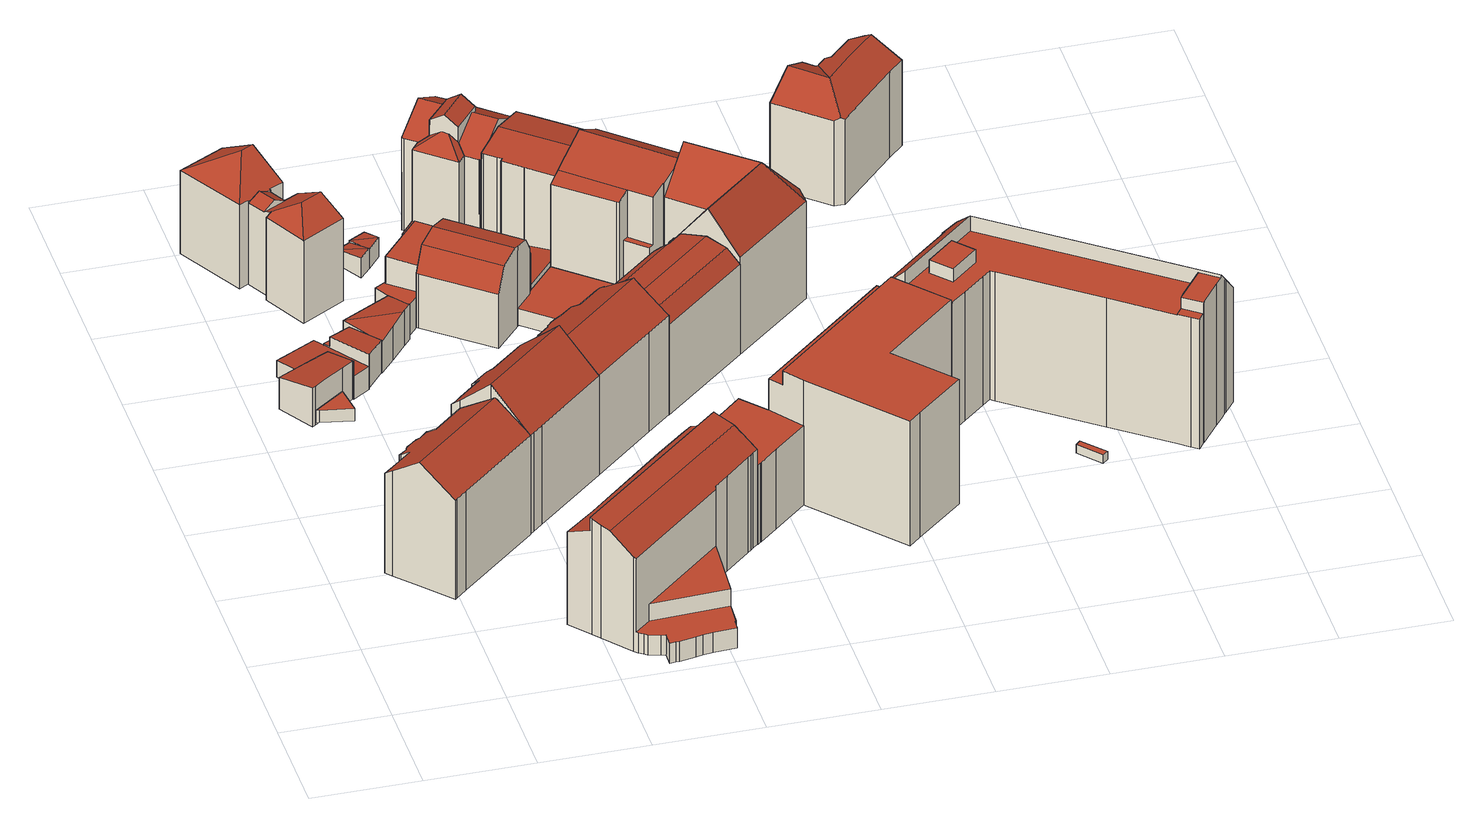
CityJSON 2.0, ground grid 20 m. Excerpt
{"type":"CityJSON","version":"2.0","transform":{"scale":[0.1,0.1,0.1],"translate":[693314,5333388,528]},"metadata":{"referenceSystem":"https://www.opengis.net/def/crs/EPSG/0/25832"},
"CityObjects":{
"building1":{"type":"Building","attributes":{"Gemeindeschluessel":"09162000","HoeheDach":"555.073","HoeheGrund":"529.710","Methode":"2000","NiedrigsteTraufeDesGebaeudes":"548.377","Geometrietyp2DReferenz":"3000","function":"31001_1000","roofType":"3100","measuredHeight":25.36,"storeysAboveGround":7},"geometry":[{"type":"MultiSurface","lod":"2","boundaries":[[[0,1,2,3]],[[4,5,6,7]],[[8,9,10,11,12,13]],[[14,15,16,17]],[[7,6,18,19]],[[20,21,22,23]],[[24,25,26,27,28,29]],[[17,16,30,31]],[[32,33,5,4]],[[34,11,10,35]],[[35,36,37,38,39,20,23,40,41,42,43,44,32,4,7,19,45,14,17,31,28,27,26,0,3,46,34]],[[43,47,48,44]],[[39,38,37,8,13,49,21,20]],[[40,50,51,41]],[[22,50,40,23]],[[26,25,1,0]],[[31,30,29,28]],[[36,9,8,37]],[[42,41,51,52,47,43]],[[44,48,33,32]],[[12,11,34,46,3,2]],[[21,49,13,12,2,1,25,24,29,30,16,15,53,18,6,5,33,48,47,52,51,50,22]],[[35,10,9,36]],[[45,53,15,14]],[[19,18,53,45]]],"semantics":{"surfaces":[{"type":"WallSurface"},{"type":"RoofSurface"},{"type":"GroundSurface"}],"values":[0,0,1,0,0,0,0,0,0,0,2,0,0,0,0,0,0,0,0,0,0,1,0,0,0]}}]},
"building2":{"type":"Building","attributes":{"Gemeindeschluessel":"09162000","HoeheDach":"537.626","HoeheGrund":"529.650","Methode":"1000","NiedrigsteTraufeDesGebaeudes":"536.112","Geometrietyp2DReferenz":"3000","function":"31001_2000","roofType":"2100","measuredHeight":7.98},"geometry":[{"type":"MultiSurface","lod":"2","boundaries":[[[54,55,56,57]],[[58,59,60,61]],[[62,63,57,56,64,65]],[[54,57,63,62,66,67,68,58,61,69,70,71,72]],[[73,74,72,71,70,75]],[[67,66,76,77,78,68]],[[60,79,75,70,69,61]],[[72,74,55,54]],[[77,76,65,64,56,55,74,73,75,79,60,59,78]],[[68,78,59,58]],[[62,65,76,66]]],"semantics":{"surfaces":[{"type":"WallSurface"},{"type":"GroundSurface"},{"type":"RoofSurface"}],"values":[0,0,0,1,0,0,0,0,2,0,0]}}]},
"building3":{"type":"Building","attributes":{"Gemeindeschluessel":"09162000","HoeheDach":"532.630","HoeheGrund":"530.060","Methode":"1000","NiedrigsteTraufeDesGebaeudes":"532.630","Geometrietyp2DReferenz":"3000","function":"31001_2000","roofType":"1000","measuredHeight":2.57,"storeysAboveGround":1},"geometry":[{"type":"MultiSurface","lod":"2","boundaries":[[[80,81,82,83]],[[84,85,81,80]],[[86,87,88,89]],[[89,88,85,84]],[[83,86,89,84,80]],[[83,82,87,86]],[[81,85,88,87,82]]],"semantics":{"surfaces":[{"type":"WallSurface"},{"type":"GroundSurface"},{"type":"RoofSurface"}],"values":[0,0,0,0,1,0,2]}}]},
"building4":{"type":"Building","attributes":{"Gemeindeschluessel":"09162000","HoeheDach":"534.126","HoeheGrund":"529.441","Methode":"2000","NiedrigsteTraufeDesGebaeudes":"532.807","Geometrietyp2DReferenz":"3000","function":"31001_2000","roofType":"1000","measuredHeight":4.68},"geometry":[{"type":"MultiSurface","lod":"2","boundaries":[[[90,91,92,93]],[[94,95,90,93]],[[96,97,98,99]],[[95,100,98,97,101,102,103,91,90]],[[96,99,104,94,93,92,105,106,107]],[[94,104,100,95]],[[102,106,105,103]],[[101,107,106,102]],[[91,103,105,92]],[[104,99,98,100]],[[96,107,101,97]]],"semantics":{"surfaces":[{"type":"WallSurface"},{"type":"RoofSurface"},{"type":"GroundSurface"}],"values":[0,0,0,1,2,0,0,0,0,0,0]}}]},
"building5":{"type":"Building","attributes":{"Gemeindeschluessel":"09162000","HoeheDach":"536.598","HoeheGrund":"529.780","Methode":"2000","NiedrigsteTraufeDesGebaeudes":"533.353","Geometrietyp2DReferenz":"3000","function":"31001_2000","roofType":"1000","measuredHeight":6.82},"geometry":[{"type":"MultiSurface","lod":"2","boundaries":[[[108,109,110,111]],[[112,113,114,115,116,117,110,109]],[[108,111,118,119]],[[120,121,122,116,115,114]],[[123,124,125,113,112,109,108,119,126]],[[120,114,113,125]],[[126,119,118,127]],[[121,120,125,124,123,126,127,128,129,122]],[[117,116,122,129,128,127,118,111,110]]],"semantics":{"surfaces":[{"type":"WallSurface"},{"type":"RoofSurface"},{"type":"GroundSurface"}],"values":[0,1,1,0,0,0,0,2,0]}}]},
"building6":{"type":"Building","attributes":{"Gemeindeschluessel":"09162000","HoeheDach":"550.940","HoeheGrund":"529.470","Methode":"2000","NiedrigsteTraufeDesGebaeudes":"546.222","Geometrietyp2DReferenz":"3000","function":"31001_9998","roofType":"3200","measuredHeight":21.47,"storeysAboveGround":4},"geometry":[{"type":"MultiSurface","lod":"2","boundaries":[[[130,131,132,133,134,135,136,137,138]],[[139,140,141,142]],[[143,144,145,146]],[[147,148,149,150]],[[139,151,152,153,154,140]],[[150,149,155,156,157]],[[135,134,158,159]],[[160,161,156,162,163,130,138,164,165,144,143,166]],[[148,133,132]],[[167,166,146,168]],[[169,170,171,172]],[[173,169,172,174,175,176,177,167,168,178,179,180,181,137,136,135,159,153,152,151]],[[166,143,146]],[[168,146,145,178]],[[173,142,170,169]],[[177,160,166,167]],[[182,141,140,154,158,134,133,148,147,150]],[[155,163,162,156]],[[142,141,182,171,170]],[[181,164,138,137]],[[159,158,154,153]],[[156,161,157]],[[149,148,132,131,163,155]],[[131,130,163]],[[180,165,164,181]],[[151,139,142,173]],[[176,175,174,172,171,182,150,157,161,160,177]],[[165,180,179,178,145,144]]],"semantics":{"surfaces":[{"type":"WallSurface"},{"type":"RoofSurface"},{"type":"GroundSurface"}],"values":[0,1,1,0,0,1,0,1,0,0,0,2,1,0,0,0,1,0,1,0,0,0,1,0,0,0,0,0]}}]},
"building7":{"type":"Building","attributes":{"Gemeindeschluessel":"09162000","HoeheDach":"557.430","HoeheGrund":"529.760","Methode":"2000","NiedrigsteTraufeDesGebaeudes":"548.797","Geometrietyp2DReferenz":"3000","function":"31001_1000","roofType":"3100","measuredHeight":27.67,"storeysAboveGround":5},"geometry":[{"type":"MultiSurface","lod":"2","boundaries":[[[183,184,185,186,187,188]],[[189,190,191,192,193,194,195,196,187,186,185,197,198,199]],[[200,201,11,202]],[[203,11,201,204,205,191,190]],[[206,193,192,207]],[[205,208,209,207,192,191]],[[210,200,202,211,212,213,214,215,216,184,183,188,217,218,219,206,207,209,208]],[[188,187,196,217]],[[202,11,203,211]],[[219,218,217,196,195,194]],[[216,197,185,184]],[[199,198,197,216,215,214]],[[210,204,201,200]],[[212,211,203,190,189,213]],[[208,205,204,210]],[[213,189,199,214]],[[219,194,193,206]]],"semantics":{"surfaces":[{"type":"WallSurface"},{"type":"RoofSurface"},{"type":"GroundSurface"}],"values":[0,1,0,1,0,0,2,0,0,0,0,0,0,0,0,0,0]}}]},
"building8":{"type":"Building","attributes":{"Gemeindeschluessel":"09162000","HoeheDach":"536.964","HoeheGrund":"529.585","Methode":"2000","NiedrigsteTraufeDesGebaeudes":"535.976","Geometrietyp2DReferenz":"3000","function":"31001_2000","roofType":"9999","measuredHeight":7.38},"geometry":[{"type":"MultiSurface","lod":"2","boundaries":[[[220,221,222,223,224]],[[225,226,227,228]],[[229,230,231,232]],[[233,234,221,220]],[[224,223,235,236]],[[220,224,236,225,228,237,238,229,232,233]],[[232,231,234,233]],[[237,239,240,238]],[[228,227,239,237]],[[222,221,234,231,230,240,239,227]],[[226,235,223,222,227]],[[236,235,226,225]],[[238,240,230,229]]],"semantics":{"surfaces":[{"type":"WallSurface"},{"type":"GroundSurface"},{"type":"RoofSurface"}],"values":[0,0,0,0,0,1,0,0,0,2,2,0,0]}}]},
"building9":{"type":"Building","attributes":{"Gemeindeschluessel":"09162000","HoeheDach":"553.590","HoeheGrund":"529.730","Methode":"2000","NiedrigsteTraufeDesGebaeudes":"533.780","Geometrietyp2DReferenz":"3000","function":"31001_2000","roofType":"2100","measuredHeight":23.86,"storeysAboveGround":5},"geometry":[{"type":"MultiSurface","lod":"2","boundaries":[[[241,242,243,244]],[[245,246,247,248,249,250,251]],[[252,253,254,255]],[[256,257,258,259]],[[260,261,262,263,264,265,266]],[[267,268,269,270,271,272]],[[273,261,260,274]],[[275,276,277,278]],[[279,274,260,266,245,251]],[[280,281,253,252]],[[282,283,276,275]],[[279,251,250,284]],[[285,248,247,286]],[[287,288,264,263,289]],[[290,291,269,268]],[[292,293,294,295,258,257,296,289,263,262,272,271]],[[273,267,272,262,261]],[[297,298,299,300]],[[301,295,294,302]],[[259,258,295,301]],[[298,303,299]],[[255,254,242,241]],[[284,250,249,304]],[[305,280,252,255,241,244,306,282,275,278,307,308,290,268,267,273,274,279,284,304,285,286,288,287,309,256,259,301,302,310]],[[278,277,311,307]],[[305,310,293,292,303,298,297,312]],[[288,286,247,246,265,264]],[[304,249,248,285]],[[292,271,270,300,299,303]],[[269,291,313,311,277,276,283,314,243,242,254,253,281,312,297,300,270]],[[244,243,314,306]],[[302,294,293,310]],[[309,296,257,256]],[[308,313,291,290]],[[305,312,281,280]],[[245,266,265,246]],[[306,314,283,282]],[[287,289,296,309]],[[307,311,313,308]]],"semantics":{"surfaces":[{"type":"WallSurface"},{"type":"RoofSurface"},{"type":"GroundSurface"}],"values":[0,1,0,0,1,0,0,0,0,0,0,0,0,0,0,1,0,0,0,0,1,0,0,2,0,0,0,0,0,1,0,0,0,0,0,0,0,0,0]}}]},
"building10":{"type":"Building","attributes":{"Gemeindeschluessel":"09162000","HoeheDach":"534.099","HoeheGrund":"529.890","Methode":"2000","NiedrigsteTraufeDesGebaeudes":"532.922","Geometrietyp2DReferenz":"3000","function":"31001_2000","roofType":"2100","measuredHeight":4.21},"geometry":[{"type":"MultiSurface","lod":"2","boundaries":[[[315,316,317,318]],[[319,320,316]],[[321,315,318,322]],[[321,319,316,315]],[[320,317,316]],[[322,320,319,321]],[[320,322,318,317]]],"semantics":{"surfaces":[{"type":"WallSurface"},{"type":"RoofSurface"},{"type":"GroundSurface"}],"values":[0,1,2,0,1,0,0]}}]},
"building11":{"type":"Building","attributes":{"Gemeindeschluessel":"09162000","HoeheDach":"541.400","HoeheGrund":"529.598","Methode":"2000","NiedrigsteTraufeDesGebaeudes":"535.900","Geometrietyp2DReferenz":"3000","function":"31001_1000","roofType":"1000","measuredHeight":11.8,"storeysAboveGround":4},"geometry":[{"type":"MultiSurface","lod":"2","boundaries":[[[323,324,325,326,327,328]],[[229,329,330,238]],[[237,331,332,333]],[[334,328,327,335]],[[336,325,324,337]],[[337,324,323,338,339]],[[339,338,340,341]],[[338,323,328,334]],[[339,341,229,238,237,333,342,343,336,337]],[[341,340,329,229]],[[238,330,331,237]],[[331,330,329,340,338,334,335,332]],[[342,335,327,326,343]],[[343,326,325,336]],[[333,332,335,342]]],"semantics":{"surfaces":[{"type":"RoofSurface"},{"type":"WallSurface"},{"type":"GroundSurface"}],"values":[0,1,1,1,1,1,1,1,2,1,1,0,1,1,1]}}]},
"building12":{"type":"Building","attributes":{"Gemeindeschluessel":"09162000","HoeheDach":"533.904","HoeheGrund":"529.880","Methode":"1000","NiedrigsteTraufeDesGebaeudes":"533.260","Geometrietyp2DReferenz":"3000","function":"31001_2000","roofType":"1000","measuredHeight":4.02},"geometry":[{"type":"MultiSurface","lod":"2","boundaries":[[[344,345,346]],[[322,318,347,348]],[[322,344,346,318]],[[345,349,346]],[[348,345,344,322]],[[318,346,349,347]],[[347,349,345,348]]],"semantics":{"surfaces":[{"type":"RoofSurface"},{"type":"GroundSurface"},{"type":"WallSurface"}],"values":[0,1,2,0,2,2,2]}}]},
"building13":{"type":"Building","attributes":{"Gemeindeschluessel":"09162000","HoeheDach":"546.378","HoeheGrund":"529.690","Methode":"2000","NiedrigsteTraufeDesGebaeudes":"540.776","Geometrietyp2DReferenz":"3000","function":"31001_9998","roofType":"3100","measuredHeight":16.69,"storeysAboveGround":3},"geometry":[{"type":"MultiSurface","lod":"2","boundaries":[[[350,351,352,353,354]],[[355,356,357,358,359,360,361,362,363,364]],[[355,364,365,352,351]],[[357,366,367,358]],[[360,368,369,361]],[[366,370,371,372,367]],[[356,370,366,357]],[[371,350,354,372]],[[356,355,351,350,371,370]],[[361,369,373,362]],[[352,365,374,373,369,368,375,353]],[[359,375,368,360]],[[362,373,374,363]],[[359,358,367,372,354,353,375]],[[363,374,365,364]]],"semantics":{"surfaces":[{"type":"RoofSurface"},{"type":"GroundSurface"},{"type":"WallSurface"}],"values":[0,1,2,2,2,0,2,0,2,2,0,2,2,2,2]}}]},
"building14":{"type":"Building","attributes":{"Gemeindeschluessel":"09162000","HoeheDach":"555.093","HoeheGrund":"529.820","Methode":"2000","NiedrigsteTraufeDesGebaeudes":"548.550","Geometrietyp2DReferenz":"3000","function":"31001_1000","roofType":"3100","measuredHeight":25.27,"storeysAboveGround":7},"geometry":[{"type":"MultiSurface","lod":"2","boundaries":[[[376,377,378,379,380,381,382]],[[383,384,385,386]],[[387,388,389,390]],[[391,392,393,394]],[[395,380,379,396]],[[397,398,399,400]],[[401,402,403,404,405,406]],[[407,208,408,207,409,410,391,394,411,412,387,390,397,400,405,404,403,383,386,413,414,415,416,395,396,417]],[[396,379,378,417]],[[408,208,376,382,418,207]],[[410,409,419,420,392,391]],[[417,378,377,407]],[[413,421,422,414]],[[207,418,419,409]],[[403,402,384,383]],[[390,389,398,397]],[[412,423,388,387]],[[400,399,406,405]],[[411,424,423,412]],[[381,380,395,416,415,425]],[[407,377,376,208]],[[386,385,421,413]],[[382,381,425,422,421,385,384,402,401,406,399,398,389,388,423,424,393,392,420,419,418]],[[414,422,425,415]],[[394,393,424,411]]],"semantics":{"surfaces":[{"type":"RoofSurface"},{"type":"WallSurface"},{"type":"GroundSurface"}],"values":[0,1,1,1,1,1,1,2,1,1,1,1,1,1,1,1,1,1,1,1,1,1,0,1,1]}}]},
"building15":{"type":"Building","attributes":{"Gemeindeschluessel":"09162000","HoeheDach":"554.620","HoeheGrund":"529.607","Methode":"1000","NiedrigsteTraufeDesGebaeudes":"533.910","Geometrietyp2DReferenz":"3000","function":"31001_9998","roofType":"3100","measuredHeight":25.01,"storeysAboveGround":5},"geometry":[{"type":"MultiSurface","lod":"2","boundaries":[[[426,427,428]],[[429,430,431,432,433]],[[434,435,436,437]],[[438,439,432,431,440,436,435,441,442,443]],[[444,440,431,430]],[[438,443,445,446,447]],[[448,449,450,451,442,441,452]],[[453,445,443,442,451,454]],[[455,454,450,456]],[[457,458,453,454,455,459,427]],[[460,461,462,463,464,465]],[[466,428,427,459]],[[467,448,452,468]],[[447,457,427,426,439,438]],[[434,468,452,441,435]],[[428,469,470,433,432,439,426]],[[471,472,470,469,461,460]],[[461,469,428,462]],[[473,465,464,474,456,450,449,475]],[[475,449,448,467]],[[458,446,445,453]],[[471,460,465,473]],[[437,436,440,444]],[[457,447,446,458]],[[429,472,471,473,475,467,468,434,437,444,430]],[[450,454,451]],[[429,433,470,472]],[[462,428,466,463]],[[463,466,474,464]],[[455,456,474,466,459]]],"semantics":{"surfaces":[{"type":"WallSurface"},{"type":"RoofSurface"},{"type":"GroundSurface"}],"values":[0,0,0,1,0,0,1,0,1,0,1,1,0,0,0,1,0,0,0,0,1,0,0,1,2,0,0,0,0,1]}}]},
"building16":{"type":"Building","attributes":{"Gemeindeschluessel":"09162000","HoeheDach":"533.424","HoeheGrund":"530.001","Methode":"1000","NiedrigsteTraufeDesGebaeudes":"533.424","Geometrietyp2DReferenz":"3000","function":"31001_2000","roofType":"1000","measuredHeight":3.42},"geometry":[{"type":"MultiSurface","lod":"2","boundaries":[[[476,477,478,479]],[[480,481,482,483]],[[484,485,480,483,476,479,486]],[[481,480,485,487]],[[487,488,489,478,477,482,481]],[[486,489,488,484]],[[483,482,477,476]],[[479,478,489,486]],[[487,485,484,488]]],"semantics":{"surfaces":[{"type":"WallSurface"},{"type":"GroundSurface"},{"type":"RoofSurface"}],"values":[0,0,1,0,2,0,0,0,0]}}]},
"building17":{"type":"Building","attributes":{"Gemeindeschluessel":"09162000","HoeheDach":"551.180","HoeheGrund":"529.712","Methode":"2000","NiedrigsteTraufeDesGebaeudes":"533.832","Geometrietyp2DReferenz":"3000","function":"31001_9998","roofType":"3100","measuredHeight":21.47,"storeysAboveGround":5},"geometry":[{"type":"MultiSurface","lod":"2","boundaries":[[[490,491,492,493]],[[494,495,496,497]],[[498,499,500,501,502,503]],[[362,504,505,361]],[[496,495,506,507,508,501,500,509,510,511]],[[504,503,502,512,505]],[[498,503,504,362]],[[499,513,514,509,500]],[[515,507,506,516]],[[502,501,508,512]],[[517,361,505,512,508]],[[493,492,518,519]],[[517,508,507,515]],[[516,506,495,494]],[[519,518,514,513]],[[490,520,511,510,491]],[[497,496,511,520]],[[499,498,362,361,517,515,516,494,497,520,490,493,519,513]],[[509,514,518,492,491,510]]],"semantics":{"surfaces":[{"type":"WallSurface"},{"type":"RoofSurface"},{"type":"GroundSurface"}],"values":[0,0,0,0,1,1,0,0,0,0,0,0,0,0,0,0,0,2,1]}}]},
"building18":{"type":"Building","attributes":{"Gemeindeschluessel":"09162000","HoeheDach":"551.880","HoeheGrund":"529.658","Methode":"2000","NiedrigsteTraufeDesGebaeudes":"548.140","Geometrietyp2DReferenz":"3000","function":"31001_1000","roofType":"3100","measuredHeight":22.22,"storeysAboveGround":5},"geometry":[{"type":"MultiSurface","lod":"2","boundaries":[[[521,522,523,524]],[[525,526,527,528]],[[529,530,531,532,533,534,535,536,537,538,539,540]],[[539,541,542,540]],[[536,535,543,544,545,546,547,548]],[[537,549,550,538]],[[530,551,552,531]],[[553,544,543,554,555,556]],[[529,540,542,557,558,559]],[[525,528,557,542,541]],[[534,554,543,535]],[[531,552,560,532]],[[524,561,562,521]],[[529,559,551,530]],[[563,547,546,564]],[[523,545,544,553,561,524]],[[559,558,527,523,522,560,552,551]],[[536,548,549,537]],[[550,549,548,547,563]],[[523,527,526,564,546,545]],[[538,550,563,564,526,525,541,539]],[[533,532,560,522,521,562,556,555]],[[561,553,556,562]],[[528,527,558,557]],[[533,555,554,534]]],"semantics":{"surfaces":[{"type":"WallSurface"},{"type":"GroundSurface"},{"type":"RoofSurface"}],"values":[0,0,1,0,0,0,0,2,0,2,0,0,2,0,2,0,2,0,2,2,0,0,0,0,0]}}]},
"building19":{"type":"Building","attributes":{"Gemeindeschluessel":"09162000","HoeheDach":"555.310","HoeheGrund":"529.689","Methode":"2000","NiedrigsteTraufeDesGebaeudes":"546.020","Geometrietyp2DReferenz":"3000","function":"31001_1000","roofType":"1000","measuredHeight":25.62,"storeysAboveGround":8},"geometry":[{"type":"MultiSurface","lod":"2","boundaries":[[[565,566,567,568]],[[569,570,571,572]],[[288,573,574,286]],[[575,576,577,578]],[[579,580,581,582,583]],[[584,585,586,587]],[[568,567,588,589]],[[286,574,566,565]],[[583,582,590,591]],[[578,577,592,593]],[[594,595,596,597,598,309,287,288,286,565,568,589,584,587,599,579,583,591,575,578,593,600,569,572]],[[287,601,573,288]],[[597,602,603,598]],[[586,585,588,567,566,574,573,601,604,603,602,605,606,607]],[[608,607,594,572,571]],[[309,604,601,287]],[[587,586,609,610,599]],[[608,571,570,611,592,577,576,590,582,581,612]],[[613,612,581,580]],[[589,588,585,584]],[[593,592,611,600]],[[586,607,608,612,613,609]],[[594,607,606,595]],[[600,611,570,569]],[[596,605,602,597]],[[599,610,580,579]],[[613,580,610,609]],[[598,603,604,309]],[[595,606,605,596]],[[591,590,576,575]]],"semantics":{"surfaces":[{"type":"WallSurface"},{"type":"GroundSurface"},{"type":"RoofSurface"}],"values":[0,0,0,0,0,0,0,0,0,0,1,0,0,2,0,0,0,2,0,0,0,0,0,0,0,0,2,0,0,0]}}]},
"building20":{"type":"Building","attributes":{"Gemeindeschluessel":"09162000","HoeheDach":"554.470","HoeheGrund":"529.788","Methode":"2000","NiedrigsteTraufeDesGebaeudes":"533.590","Geometrietyp2DReferenz":"3000","function":"31001_9998","roofType":"3100","measuredHeight":24.68,"storeysAboveGround":7},"geometry":[{"type":"MultiSurface","lod":"2","boundaries":[[[614,615,616,617,618,619]],[[620,621,615,614,622]],[[623,624,625,622,614,619,626,627]],[[628,616,615,621]],[[629,618,617,630]],[[631,632,633,634]],[[635,636,637,638]],[[639,640,632,631]],[[623,627,637,636,641]],[[629,642,626,619,618]],[[635,634,633,643,641,636]],[[623,641,643,644,645,646]],[[647,624,623,646]],[[620,622,625,648]],[[620,648,639,631,634,635,638,642,629,630,628,621]],[[649,647,646,645]],[[633,632,640,650,644,643]],[[639,648,625,624,647,649,650,640]],[[650,649,645,644]],[[642,638,637,627,626]],[[630,617,616,628]]],"semantics":{"surfaces":[{"type":"RoofSurface"},{"type":"WallSurface"},{"type":"GroundSurface"}],"values":[0,1,0,1,1,1,1,1,0,1,1,1,1,1,2,0,0,1,1,1,1]}}]},
"building21":{"type":"Building","attributes":{"Gemeindeschluessel":"09162000","HoeheDach":"557.557","HoeheGrund":"529.658","Methode":"1000","NiedrigsteTraufeDesGebaeudes":"549.565","Geometrietyp2DReferenz":"3000","function":"31001_9998","roofType":"3100","measuredHeight":27.9,"storeysAboveGround":5},"geometry":[{"type":"MultiSurface","lod":"2","boundaries":[[[651,536,652,653]],[[536,535,534,654,655,656,657,652]],[[535,536,651,658,659]],[[660,661,662,663]],[[660,663,664,665,666]],[[661,657,656,662]],[[664,655,654,665]],[[657,661,653,652]],[[666,665,654,534,667]],[[656,655,664,663,662]],[[653,661,660]],[[535,659,667,534]],[[658,660,666,667,659]],[[658,651,653,660]]],"semantics":{"surfaces":[{"type":"WallSurface"},{"type":"GroundSurface"},{"type":"RoofSurface"}],"values":[0,1,0,2,2,0,0,0,0,0,2,0,2,2]}}]},
"building22":{"type":"Building","attributes":{"Gemeindeschluessel":"09162000","HoeheDach":"531.954","HoeheGrund":"530.254","Methode":"1000","NiedrigsteTraufeDesGebaeudes":"531.954","Geometrietyp2DReferenz":"3000","function":"31001_2000","roofType":"1000","measuredHeight":1.7,"storeysAboveGround":1},"geometry":[{"type":"MultiSurface","lod":"2","boundaries":[[[668,669,670,671]],[[669,672,673,670]],[[674,675,668,671]],[[674,673,672,675]],[[671,670,673,674]],[[675,672,669,668]]],"semantics":{"surfaces":[{"type":"WallSurface"},{"type":"RoofSurface"},{"type":"GroundSurface"}],"values":[0,1,2,0,0,0]}}]},
"building23":{"type":"Building","attributes":{"Gemeindeschluessel":"09162000","HoeheDach":"557.593","HoeheGrund":"528.029","Methode":"2000","NiedrigsteTraufeDesGebaeudes":"550.203","Geometrietyp2DReferenz":"3000","function":"31001_2000","roofType":"1000","measuredHeight":29.56,"storeysAboveGround":9},"geometry":[{"type":"MultiSurface","lod":"2","boundaries":[[[676,677,678,679,680,681,682,683,684,685,686,687,688,689],[690,691,692,693]],[[694,680,679,695]],[[696,697,698,699]],[[692,700,701,693]],[[702,703,704,705]],[[706,707,708,709]],[[687,710,711,712,713,714,688]],[[715,716,697,696]],[[717,683,682,718]],[[719,720,721,722,684,683,717]],[[696,699,723,724,725,726,727,728,720,719,717,718,729,694,695,730,731,732,733,734,735,706,709,736,737,738,739,740,741,742,743,702,705,744,745,715]],[[729,681,680,694]],[[721,746,747,748,749,722]],[[734,750,751,735]],[[739,752,753,740]],[[690,754,755,691]],[[741,756,757,742]],[[740,753,756,741]],[[724,758,759,725]],[[695,679,678,730]],[[700,755,754,701]],[[728,746,721,720]],[[705,704,760,744]],[[718,682,681,729]],[[761,762,752,739,738,737]],[[748,763,764,749]],[[736,765,761,737]],[[693,701,754,690]],[[766,716,715,745,744,760]],[[709,708,765,736]],[[733,732,731,677,676,689,767,750,734]],[[748,747,727,726,725,759,763]],[[724,723,699,698,712,711,758]],[[763,759,758,711,710,768,764]],[[735,751,707,706]],[[707,751,750,767,714,769,757,756,753,752,762,761,765,708]],[[713,712,698,697,716,766,760,704,703,769,714]],[[757,769,703,702,743,742]],[[727,747,746,728]],[[722,749,764,768,710,687,686,685,684]],[[688,714,767,689]],[[691,755,700,692]],[[730,678,677,731]]],"semantics":{"surfaces":[{"type":"RoofSurface"},{"type":"WallSurface"},{"type":"GroundSurface"}],"values":[0,1,1,1,1,1,1,1,1,1,2,1,0,1,1,1,1,1,1,1,0,1,1,1,1,1,1,1,1,1,1,1,1,0,1,0,0,1,1,1,1,1,1]}}]},
"building24":{"type":"Building","attributes":{"Gemeindeschluessel":"09162000","HoeheDach":"550.903","HoeheGrund":"530.040","Methode":"2000","NiedrigsteTraufeDesGebaeudes":"547.546","Geometrietyp2DReferenz":"3000","function":"31001_9998","roofType":"3100","measuredHeight":20.86,"storeysAboveGround":5},"geometry":[{"type":"MultiSurface","lod":"2","boundaries":[[[770,771,772,773,774,775,776,777]],[[778,779,780,781,782,783,784,785]],[[786,787,788,789]],[[788,790,777,776,791,789]],[[792,793,794,795,796,797]],[[798,799,800,801,802,803]],[[804,802,801,805,806,793,792]],[[807,778,785,808,795,794]],[[809,771,770,777,790,788,787,781,780,779,805]],[[810,803,802,804,792,797]],[[773,772,811,812]],[[812,813,799,798,803,810,797,796,795,808,785,784,783,782,786,789,791,776,775,774,773]],[[800,814,811,772,771,809,805,801]],[[799,813,812,811,814,800]],[[806,805,779,778,807,794,793]],[[782,781,787,786]]],"semantics":{"surfaces":[{"type":"WallSurface"},{"type":"RoofSurface"},{"type":"GroundSurface"}],"values":[0,0,0,0,0,0,1,0,1,0,0,2,1,0,1,0]}}]}
},
"vertices":[
[264,535,17],[264,535,222],[305,488,265],[305,488,17],[151,467,17],[151,467,206],[155,474,204],[155,474,17],[186,277,221],[188,279,221],[210,299,221],[358,428,221],[311,482,271],[138,331,271],[174,487,17],[174,487,206],[181,488,208],[181,488,17],[161,479,204],[161,479,17],[101,372,17],[101,372,233],[91,383,222],[91,383,17],[207,488,221],[209,486,222],[209,486,17],[207,488,17],[196,500,17],[196,500,209],[196,501,209],[196,501,17],[149,460,17],[149,460,208],[358,428,17],[210,299,17],[188,279,17],[186,277,17],[138,331,17],[108,364,17],[117,405,17],[148,432,17],[146,434,17],[136,446,17],[134,448,17],[167,484,17],[311,482,17],[136,446,209],[134,448,208],[108,364,240],[117,405,222],[148,432,222],[146,434,221],[167,484,204],
[172,892,16],[172,892,94],[152,878,94],[152,878,16],[102,927,16],[102,927,81],[129,941,81],[129,941,16],[93,835,16],[115,852,16],[115,852,95],[93,835,96],[87,831,16],[84,835,16],[46,897,16],[143,948,16],[145,949,16],[168,907,16],[175,894,16],[168,907,90],[175,894,93],[145,949,81],[87,831,96],[84,835,95],[46,897,81],[143,948,81],
[99,834,21],[99,834,46],[93,835,46],[93,835,21],[158,823,21],[158,823,46],[152,878,21],[152,878,46],[152,872,46],[152,872,21],
[67,992,48],[94,1006,48],[94,1006,14],[67,992,14],[102,927,14],[102,927,55],[175,894,14],[175,894,61],[145,949,55],[145,949,14],[129,941,55],[208,916,61],[156,1011,50],[143,1032,48],[129,941,14],[143,1032,14],[156,1011,14],[208,916,14],
[162,999,54],[162,999,74],[201,1019,74],[201,1019,54],[208,916,86],[208,915,86],[209,916,86],[240,953,84],[240,954,84],[235,962,82],[194,1031,54],[155,1011,54],[209,916,18],[240,953,18],[240,954,18],[162,999,18],[208,916,18],[208,915,18],[155,1011,18],[194,1031,18],[201,1019,18],[235,962,18],
[137,1288,186],[137,1288,182],[154,1256,182],[154,1256,183],[154,1256,184],[154,1256,15],[137,1288,15],[136,1289,15],[136,1289,187],[234,1177,184],[207,1223,213],[168,1201,213],[152,1131,184],[104,1353,229],[127,1365,229],[91,1428,186],[5,1383,186],[132,1244,183],[153,1255,183],[132,1244,196],[111,1232,183],[234,1177,15],[207,1223,15],[206,1226,15],[206,1226,211],[114,1276,196],[98,1268,186],[93,1265,183],[180,1270,183],[180,1270,15],[92,1267,187],[93,1265,186],[114,1276,186],[130,1285,186],[162,1303,187],[127,1364,229],[75,1257,187],[75,1257,15],[5,1383,15],[109,1213,15],[109,1213,185],[119,1218,191],[119,1218,15],[152,1131,15],[118,1219,15],[111,1232,15],[93,1265,15],[92,1267,15],[91,1428,15],[127,1365,15],[127,1364,15],[162,1303,15],[118,1219,191],
[315,605,18],[316,605,18],[316,605,222],[315,605,221],[306,616,208],[306,616,18],[264,535,238],[305,489,294],[462,627,294],[422,673,238],[410,687,222],[349,634,222],[349,635,221],[340,645,208],[273,567,222],[263,558,222],[252,549,222],[365,434,18],[365,434,221],[358,428,18],[305,488,294],[383,450,221],[515,566,221],[410,687,18],[422,673,18],[515,566,18],[462,627,18],[383,450,18],[305,488,18],[305,489,18],[264,535,18],[252,549,18],[263,558,18],[273,567,18],[340,645,18],[349,635,18],[349,634,18],
[298,1020,16],[298,1020,89],[295,1016,90],[269,986,85],[269,986,16],[240,954,16],[240,954,80],[194,1031,80],[194,1031,16],[309,1041,16],[309,1041,87],[311,1038,88],[311,1038,16],[312,1037,16],[312,1037,88],[241,953,80],[241,953,16],[287,1083,16],[292,1074,16],[287,1083,80],[292,1074,81],
[545,10,17],[545,10,58],[533,7,58],[533,7,17],[378,120,230],[661,366,230],[630,401,208],[616,389,208],[559,340,208],[406,203,209],[348,156,208],[607,15,17],[607,15,58],[564,13,58],[564,13,17],[709,291,17],[709,291,212],[705,287,212],[705,287,17],[381,117,255],[392,103,250],[405,88,245],[688,335,245],[669,357,252],[661,366,256],[378,120,256],[436,51,17],[442,45,17],[442,45,58],[439,48,58],[439,48,208],[436,51,211],[392,103,17],[381,117,17],[485,1,17],[485,1,58],[486,27,58],[486,27,17],[348,156,17],[608,35,17],[608,35,58],[496,2,17],[496,2,58],[406,203,17],[616,389,17],[630,401,17],[698,324,17],[669,357,17],[698,324,234],[450,39,17],[450,39,58],[622,209,208],[623,215,211],[650,238,211],[697,280,212],[719,300,212],[613,80,58],[613,80,93],[469,74,93],[469,74,58],[697,280,17],[650,238,17],[622,209,93],[559,340,17],[610,35,17],[503,2,17],[477,28,17],[456,35,17],[719,300,17],[623,215,17],[477,28,58],[610,35,58],[456,35,58],[503,2,58],
[251,1278,19],[251,1278,49],[276,1293,49],[276,1293,19],[279,1228,61],[299,1251,61],[279,1228,19],[299,1251,19],
[341,1078,134],[416,1166,134],[411,1170,134],[367,1208,134],[297,1126,134],[292,1120,134],[309,1041,79],[292,1074,79],[287,1083,79],[272,1111,79],[272,1111,16],[292,1120,79],[297,1126,79],[411,1170,16],[416,1166,16],[341,1078,79],[341,1078,16],[331,1066,79],[331,1066,16],[297,1126,16],[367,1208,16],
[299,1251,59],[324,1281,59],[276,1293,53],[307,1310,19],[324,1281,19],[307,1310,53],
[491,1018,184],[497,1025,181],[518,1050,174],[400,1147,174],[373,1115,184],[497,1025,17],[449,970,17],[334,1064,17],[331,1066,17],[416,1166,17],[422,1161,17],[482,1111,17],[532,1070,17],[526,1063,17],[528,1061,17],[528,1061,147],[334,1064,128],[331,1066,128],[422,1161,129],[482,1111,129],[449,970,128],[463,986,174],[345,1083,174],[532,1070,129],[526,1063,147],[416,1166,129],
[515,566,222],[630,667,222],[675,706,222],[672,709,225],[631,756,267],[628,760,271],[468,620,271],[540,777,18],[540,777,223],[577,809,223],[577,809,18],[484,762,18],[484,762,205],[490,766,206],[490,766,18],[451,724,18],[451,724,210],[473,743,210],[473,743,18],[631,756,18],[672,709,18],[497,769,18],[497,769,208],[504,771,210],[504,771,18],[538,778,221],[539,776,223],[539,776,18],[538,778,18],[527,790,18],[527,790,210],[630,667,18],[468,620,18],[464,710,18],[462,711,18],[475,750,18],[479,756,18],[583,814,18],[589,807,18],[588,805,18],[628,760,18],[675,706,18],[422,673,223],[464,710,223],[462,711,221],[583,814,223],[589,807,229],[479,756,206],[475,750,208],[588,805,229],
[467,1297,214],[467,1297,218],[471,1273,205],[496,1254,16],[585,1358,16],[585,1358,205],[541,1307,245],[496,1254,205],[470,1455,16],[470,1455,205],[473,1452,205],[473,1452,16],[511,1349,237],[502,1339,245],[494,1435,205],[426,1403,245],[462,1373,245],[471,1383,237],[494,1435,16],[471,1383,248],[491,1366,266],[511,1349,248],[386,1348,206],[406,1331,206],[405,1330,205],[426,1331,214],[383,1351,206],[426,1331,248],[426,1331,216],[444,1317,230],[392,1314,206],[467,1297,248],[447,1314,266],[454,1308,230],[452,1206,59],[493,1255,59],[471,1273,59],[458,1257,59],[391,1313,59],[365,1280,59],[458,1257,205],[386,1348,16],[383,1351,16],[493,1255,205],[493,1256,205],[452,1206,16],[493,1256,16],[365,1280,16],[391,1313,205],[406,1331,16],
[497,1025,20],[497,1025,54],[528,1061,54],[528,1061,20],[676,1049,20],[676,1049,54],[576,958,54],[576,958,20],[532,1070,20],[583,1129,20],[526,1063,20],[583,1129,54],[532,1070,54],[526,1063,54],
[585,1358,17],[585,1358,218],[590,1354,218],[590,1354,17],[518,1235,17],[518,1235,219],[499,1251,219],[499,1251,17],[583,1129,17],[609,1160,17],[609,1160,219],[604,1154,218],[604,1154,64],[583,1129,64],[532,1070,64],[482,1111,58],[526,1229,219],[522,1224,218],[555,1196,218],[651,1209,232],[539,1304,232],[496,1254,219],[555,1196,58],[698,1263,17],[698,1263,218],[522,1224,17],[526,1229,17],[555,1196,17],[608,1339,218],[608,1339,17],[496,1254,17],
[716,915,201],[716,915,213],[727,901,228],[727,901,201],[600,791,201],[600,791,228],[628,815,228],[628,815,201],[617,831,17],[611,839,17],[707,920,17],[713,913,17],[748,943,17],[754,937,17],[748,932,17],[838,847,17],[675,706,17],[672,709,17],[588,805,17],[589,807,17],[588,805,201],[589,807,201],[748,932,213],[755,925,218],[755,925,228],[791,891,239],[819,864,228],[838,847,202],[675,706,202],[672,709,206],[611,839,203],[707,920,204],[747,918,218],[754,937,213],[748,943,208],[736,932,208],[616,830,201],[616,830,212],[617,831,212],[713,913,213],[747,918,201],[736,932,201],[658,724,228],[633,754,239],
[636,406,17],[636,406,180],[672,438,180],[672,438,17],[989,248,17],[989,248,273],[967,228,273],[967,228,17],[669,357,180],[630,401,180],[1127,555,17],[1127,555,273],[987,432,273],[987,432,17],[1047,647,17],[1047,647,244],[1047,647,273],[1051,643,273],[1051,643,17],[740,497,17],[740,497,180],[780,452,180],[780,452,17],[704,465,180],[704,465,17],[1051,642,273],[1051,642,17],[992,426,273],[992,426,17],[825,391,17],[762,336,17],[727,305,17],[725,304,17],[720,299,17],[1028,669,17],[1079,326,17],[698,324,180],[725,304,180],[720,299,180],[719,300,180],[727,305,180],[762,336,180],[825,391,180],[825,391,273],[780,452,244],[1028,669,244],[1079,326,273],[798,428,273],[798,428,244],
[799,1086,265],[850,1133,223],[846,1136,223],[825,1154,223],[698,1263,226],[656,1214,265],[760,1051,18],[850,1133,18],[760,1051,245],[699,1064,234],[736,1031,234],[759,1051,245],[609,1160,238],[602,1151,234],[846,1136,18],[698,1263,18],[825,1154,18],[715,1016,18],[715,1016,56],[693,1035,56],[693,1035,18],[676,1049,18],[676,1049,224],[583,1129,223],[583,1129,18],[718,1014,18],[718,1014,56],[680,1046,224],[609,1160,18],[680,1046,56],[690,1056,56],[690,1056,137],[699,1064,137],[736,1031,137],[759,1051,18],[728,1024,137],[728,1024,56],
[838,847,216],[988,977,17],[988,977,216],[823,997,17],[760,1051,17],[850,1133,17],[987,1016,17],[793,890,296],[748,932,216],[916,997,296],[987,1016,216],[850,1133,216],[805,1091,296],[760,1051,217],[823,997,216],[822,997,216],[754,937,216],
[1306,411,23],[1306,411,40],[1315,419,40],[1315,419,23],[1342,369,40],[1352,378,40],[1352,378,23],[1342,369,23],
[1105,580,265],[1127,555,265],[1130,558,265],[1159,583,265],[1199,618,265],[1215,632,265],[1223,626,265],[1384,503,265],[1486,424,265],[1497,439,265],[1505,450,265],[1544,500,265],[1214,753,265],[1066,625,265],[1167,699,265],[1199,662,265],[1147,617,265],[1115,653,265],[1199,618,0],[1159,583,0],[1589,491,0],[1589,491,274],[1587,488,278],[1587,488,0],[1147,617,291],[1115,653,291],[1235,821,0],[1235,821,222],[1236,805,236],[1236,805,0],[1047,647,0],[1047,647,265],[1028,669,234],[1028,669,0],[1544,500,290],[1577,475,290],[1577,475,296],[1544,500,296],[1214,753,296],[1610,518,0],[1610,518,235],[1384,503,0],[1223,626,0],[1486,424,0],[1506,409,0],[1506,409,266],[1486,424,266],[1577,475,0],[1564,458,0],[1531,415,0],[1530,414,0],[1529,413,0],[1519,399,0],[1215,632,0],[1130,558,0],[1127,555,0],[1105,580,0],[1066,625,0],[1051,642,0],[1051,643,0],[1031,671,0],[1059,696,0],[1166,790,0],[1182,803,0],[1183,803,0],[1183,819,0],[1209,820,0],[1210,820,0],[1237,805,0],[1256,790,0],[1519,399,266],[1529,413,266],[1530,414,266],[1497,439,266],[1051,642,272],[1051,643,271],[1182,803,234],[1183,803,235],[1167,699,291],[1199,662,291],[1183,819,222],[1209,820,240],[1564,458,290],[1531,415,289],[1237,805,235],[1059,696,234],[1166,790,234],[1530,414,289],[1497,439,289],[1031,671,235],[1256,790,235],[1066,625,296],[1505,450,289],[1210,820,240],
[1209,1414,222],[1218,1405,229],[1261,1365,195],[1261,1365,20],[1218,1405,20],[1209,1414,20],[1187,1434,20],[1187,1434,205],[1113,1379,201],[1120,1386,196],[1122,1388,196],[1136,1403,196],[1136,1403,20],[1122,1388,20],[1120,1386,20],[1113,1379,20],[1146,1394,20],[1146,1394,204],[1156,1405,203],[1156,1405,20],[1186,1433,205],[1186,1433,20],[1013,1302,195],[1058,1353,229],[1095,1395,201],[1095,1395,20],[1058,1353,20],[1013,1302,20],[1115,1222,20],[1123,1222,20],[1123,1222,195],[1115,1222,199],[1104,1222,195],[1104,1222,20],[1026,1291,195],[1117,1300,229],[1073,1340,229],[1111,1380,201],[1111,1380,20],[1164,1350,229],[1026,1291,20],[1232,1336,196],[1232,1336,20],[1208,1311,20],[1208,1311,196]
]}
